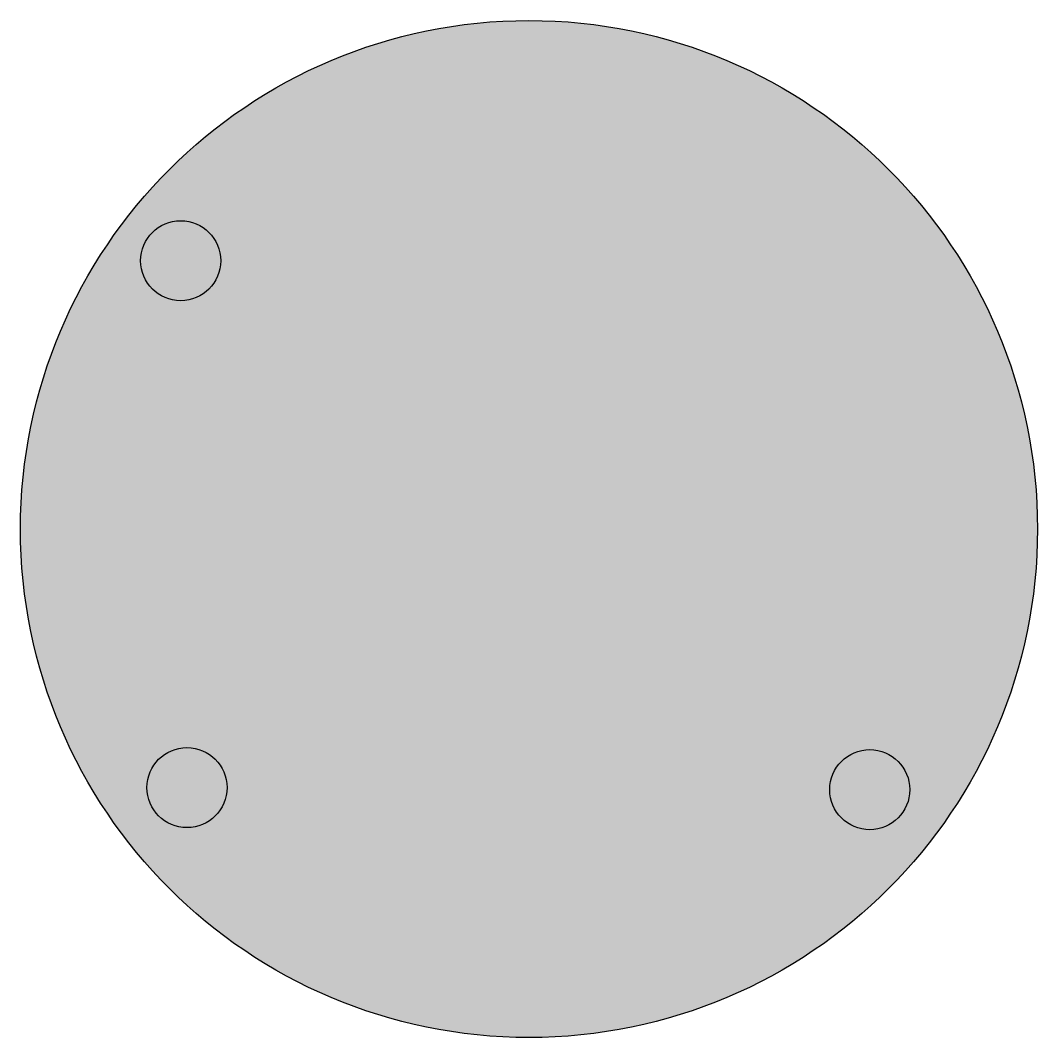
# Model space of a CAD drawing. Extents: x 0.1 to 25.5, y 0.1 to 25.5.
import ezdxf

# ---------------------------------------------------------------- set-up
doc = ezdxf.new("R2010")
doc.units = 0
doc.header["$MEASUREMENT"] = 0
doc.layers.get('0').update_dxf_attribs({"linetype": 'CONTINUOUS'})

msp = doc.modelspace()

# ---------------------------------------------------------------- hatches: boundary and pattern name
h = msp.add_hatch(color=254)
edge = h.paths.add_edge_path()
edge.add_arc((12.788, 12.788), 12.7, 0, 360)
h = msp.add_hatch(color=7)
edge = h.paths.add_edge_path()
edge.add_arc((4.088, 19.488), 1, 0, 360)
h = msp.add_hatch(color=7)
edge = h.paths.add_edge_path()
edge.add_arc((4.246, 6.33), 1, 0, 360)
h = msp.add_hatch(color=7)
edge = h.paths.add_edge_path()
edge.add_arc((21.299, 6.278), 1, 0, 360)

# ---------------------------------------------------------------- linework, layer by layer
at = {"color": 7, "linetype": 'CONTINUOUS'}
for centre, radius in [((12.788, 12.788), 12.7), ((4.088, 19.488), 1), ((4.246, 6.33), 1), ((21.299, 6.278), 1)]:
    msp.add_circle(centre, radius, dxfattribs=at)

doc.saveas('drawing.dxf')
